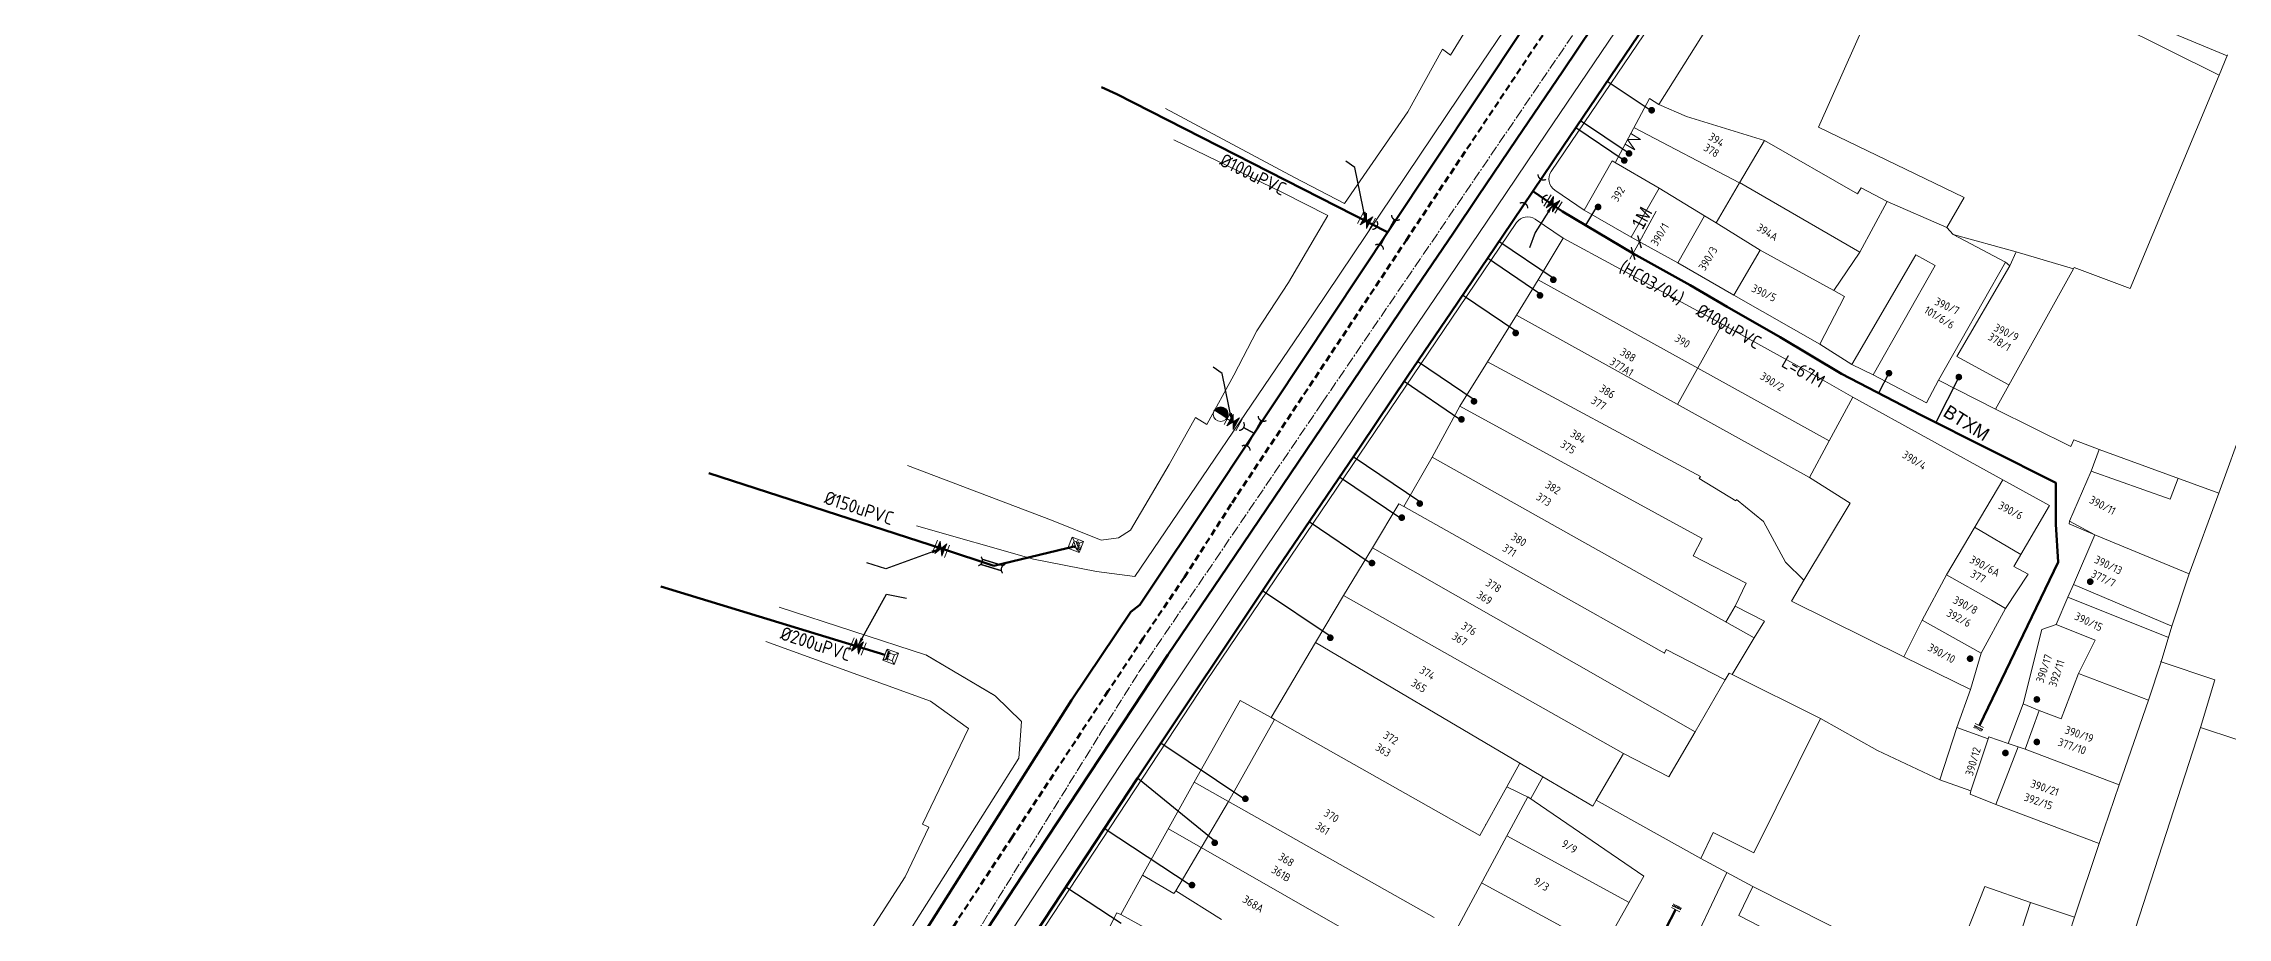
# Model space of a CAD drawing. Header units: inches. Extents: x 595615 to 1194060, y 1190840 to 2385448.
# Drawn here: x 596357.3 to 596521, y 1191801.6 to 1191867.2 of the extents above; entities that cross this region are included whole.
import ezdxf
from ezdxf.enums import TextEntityAlignment as Align

# ---------------------------------------------------------------- set-up
doc = ezdxf.new("R2010")
doc.units = ezdxf.units.IN
doc.header["$MEASUREMENT"] = 0
doc.linetypes.add('CENTER2', pattern=[1.125, 0.75, -0.125, 0.125, -0.125])
doc.linetypes.add('DASHED', pattern=[0.75, 0.5, -0.25])
doc.layers.get('Defpoints').update_dxf_attribs({"color": 1})
for name, color, linetype, lineweight in [('Chitiet', 4, 'Continuous', 9), ('DN 100 uPVC', 4, 'Continuous', 50), ('DN 150 uPVC', 4, 'Continuous', 50), ('DN 200 uPVC', 4, 'Continuous', 50), ('DN 25', 6, 'Continuous', 25), ('DN 25 PE', 40, 'Continuous', 30), ('DUONG CACH LE', 112, 'Continuous', 5), ('Hamxacan', 1, 'Continuous', 15), ('NAM-CDAI', 220, 'Continuous', 25), ('Nen tim duong', 9, 'CENTER2', 0), ('Nen_HIEP TAN_TP', 9, 'Continuous', 0), ('Nen_HTHANH-TP', 9, 'Continuous', 0), ('Nen_PHUTHANH-TP', 8, 'Continuous', 5), ('Nen_SN-HTHANH-TP_new', 7, 'Continuous', 0), ('Nen_SN_HTHANH_old', 9, 'Continuous', 0), ('ONG BTCT', 61, 'DASHED', 100), ('ONG CAP 2 (DADT)', 140, 'Continuous', 70), ('ONG CAP 3 (DADT)', 221, 'Continuous', 50), ('ONGCAP2', 5, 'Continuous', 20), ('TEXT PIPE', 3, 'Continuous', 25), ('Text_GiaoThong', 142, 'Continuous', 0), ('TLK 15', 220, 'Continuous', 20), ('Trucuuhoa', 1, 'Continuous', 15), ('VAN', 7, 'Continuous', 20)]:
    doc.layers.add(name, color=color, linetype=linetype, lineweight=lineweight)
doc.layers.add('ki hieu van', color=170, linetype='Continuous')
doc.styles.add('Giao Thong', font='VAPTIMN_0.TTF', dxfattribs={"height": 1})
doc.styles.add('Sonha_QTB', font='isocp.shx', dxfattribs={"height": 0.6, "bigfont": 'bigfont.shx'})
doc.styles.add('text', font='isocp2.shx')
doc.styles.add('VNI-HC', font='VHELVCN_0.TTF')
doc.dimstyles.new('DUONG KICH THUOC', dxfattribs={"dimtxt": 1, "dimasz": 0.7, "dimexe": 0.5, "dimexo": 0.3, "dimgap": 0.2, "dimtad": 1, "dimzin": 0, "dimdsep": 46, "dimtxsty": 'VNI-HC', "dimblk": 'ARCHTICK', "dimcen": 0.09, "dimdle": 0.5, "dimclrd": 256, "dimclre": 256, "dimclrt": 256, "dimadec": 0, "dimazin": 0, "dimtfac": 1, "dimtofl": 0, "dimtmove": 0, "dimatfit": 3, "dimfxl": 1, "dimtolj": 1, "dimtzin": 0, "dimlwd": -1, "dimlwe": -1, "dimarcsym": 0})

# ---------------------------------------------------------------- blocks, each defined once
blk = doc.blocks.new('BIT')
at = {"layer": 'Chitiet', "ltscale": 100}
for p, q in [((0.35, 0), (-0.35, 0)), ((-0.3, -0.16), (-0.35, -0.21)), ((0.35, -0.16), (-0.35, -0.16)), ((-0.18, -0.16), (-0.34, -0.33)), ((-0.06, -0.16), (-0.22, -0.33)), ((0.07, -0.16), (-0.09, -0.33)), ((0.19, -0.16), (0.03, -0.33)), ((0.32, -0.16), (0.15, -0.33)), ((0.35, -0.25), (0.28, -0.33))]:
    blk.add_line(p, q, dxfattribs=at)
blk = doc.blocks.new('VAN')
at = {"layer": 'VAN'}
h = blk.add_hatch(color=256, dxfattribs=at)
h.paths.add_polyline_path([(0.21, -0.5), (0.49, 0), (0.21, 0.5)])
h.paths.add_polyline_path([(0.77, 0.5), (0.49, 0), (0.77, -0.5)])
at = {"layer": 'VAN', "ltscale": 100}
for p, q in [((0, 0.5), (0, -0.5)), ((0.77, -0.5), (0.21, 0.5)), ((0.21, -0.5), (0.77, 0.5)), ((0.21, 0.5), (0.21, -0.5)), ((0.77, 0.5), (0.77, -0.5)), ((0.98, 0.5), (0.98, -0.5))]:
    blk.add_line(p, q, dxfattribs=at)
blk = doc.blocks.new('TE+VAN')
at = {"layer": 'Chitiet', "ltscale": 100, "const_width": 0.1}
for points in [[(-0.35, 1.28, 0.571257), (0.35, 1.28)], [(1.1, 0.35, 0.571257), (1.1, -0.35)], [(0.35, -1.28, 0.571257), (-0.35, -1.28)]]:
    blk.add_lwpolyline(points, format="xyb", dxfattribs=at)
for points in [[(0, -1.08), (0, 1.08)], [(0.9, 0), (0, 0)]]:
    blk.add_lwpolyline(points, dxfattribs=at)
at = {"layer": 'VAN'}
blk.add_blockref('VAN', (1.3, 0), dxfattribs=at)
blk = doc.blocks.new('TLK 15')
at = {"layer": 'TLK 15', "linetype": 'Continuous', "const_width": 0.25}
blk.add_lwpolyline([(-0.125, 0, 1), (0.125, 0, 1)], format="xyb", close=True, dxfattribs=at)
blk = doc.blocks.new('_ArchTick')
at = {"color": 0, "linetype": 'ByBlock', "const_width": 0.15}
blk.add_lwpolyline([(-0.5, -0.5), (0.5, 0.5)], dxfattribs=at)
blk = doc.blocks.new('Trucuuhoa100')
at = {"layer": 'Trucuuhoa', "linetype": 'Continuous'}
blk.add_hatch(color=256, dxfattribs=at).paths.add_polyline_path([(0.55, 0, 0.414373), (0, 0.55, 0.414055), (-0.55, 0)])
blk.add_line((-0.55, 0), (0.55, 0), dxfattribs=at)
at = {"layer": 'Trucuuhoa', "linetype": 'Continuous', "flags": 128}
blk.add_lwpolyline([(0.55, -0.02), (0.89, -0.02)], dxfattribs=at)
at = {"layer": 'Trucuuhoa', "linetype": 'Continuous'}
blk.add_circle((0, 0), 0.551, dxfattribs=at)
blk = doc.blocks.new('Hamxacan')
at = {"layer": 'Hamxacan', "ltscale": 100}
for p, q in [((-0.23, 0.45, -0.04), (-0.23, -0.45, -0.04)), ((0.68, 0.45, -0.04), (-0.23, 0.45, -0.04)), ((0.68, 0.45, -0.04), (-0.23, 0.45, -0.04)), ((-0.23, 0.45, -0.04), (0, 0.23, -0.04)), ((0, 0.23, -0.09), (0, -0.23, -0.09)), ((0.45, 0.23, -0.09), (0, 0.23, -0.09)), ((0.45, 0.23, -0.04), (0.68, 0.45, -0.04)), ((0.45, -0.23, -0.09), (0.45, 0.23, -0.09)), ((0.68, -0.45, -0.04), (0.68, 0.45, -0.04)), ((-0.23, -0.45, -0.04), (0, -0.23, -0.04)), ((-0.23, -0.45, -0.04), (0.68, -0.45, -0.04)), ((0, -0.23, -0.09), (0.45, -0.23, -0.09)), ((0.45, -0.23, -0.04), (0.68, -0.45, -0.04))]:
    blk.add_line(p, q, dxfattribs=at)
blk = doc.blocks.new('ONG NOI')
at = {"layer": 'Chitiet', "ltscale": 100, "const_width": 0.1}
for points in [[(-0.95, -0.35, 0.571257), (-0.95, 0.35)], [(0.97, 0.35, 0.571257), (0.97, -0.35)]]:
    blk.add_lwpolyline(points, format="xyb", dxfattribs=at)
for points in [[(0.83, 0.2), (-0.8, 0.2)], [(0.83, -0.2), (-0.8, -0.2)]]:
    blk.add_lwpolyline(points, dxfattribs=at)
blk = doc.blocks.new('*D139')
at = {"layer": 'Defpoints', "color": 0}
for p in [(596476.46, 1191851.43), (596476.94, 1191852.31), (596476.94, 1191852.31)]:
    blk.add_point(p, dxfattribs=at)
at = {"layer": 'DUONG CACH LE'}
for p, q in [((596476.94, 1191852.31), (596478.19, 1191854.6)), ((596476.22, 1191850.99), (596476.94, 1191852.31)), ((596476.72, 1191851.28), (596476.9, 1191851.19)), ((596477.2, 1191852.16), (596477.38, 1191852.07))]:
    blk.add_line(p, q, dxfattribs=at)
at = {"layer": 'DUONG CACH LE', "xscale": 0.7, "yscale": 0.7, "zscale": 0.7}
for p, rotation in [((596476.94, 1191852.31), 61.36719345196062), ((596476.46, 1191851.43), 241.3671934519607)]:
    blk.add_blockref('_ArchTick', p, dxfattribs=dict(at, rotation=rotation))
at = {"layer": 'DUONG CACH LE', "insert": (596477.12, 1191854.09), "char_height": 1, "attachment_point": 5, "rotation": 61.3672, "style": 'VNI-HC'}
blk.add_mtext('\\A1;1M', dxfattribs=at)

msp = doc.modelspace()

# ---------------------------------------------------------------- linework, layer by layer
at = {"layer": 'DN 100 uPVC'}
for points in [[(596436.603, 1191863.891), (596437.742, 1191863.372), (596458.048, 1191853.018)], [(596502.431, 1191816.022), (596508.331, 1191828.289), (596508.147, 1191831.135), (596508.167, 1191834.227), (596498.006, 1191839.325), (596492.082, 1191842.401), (596487.498, 1191845.159), (596483.503, 1191847.419), (596480.743, 1191849.042), (596476.458, 1191851.428), (596471.175, 1191854.571), (596468.946, 1191856.092)]]:
    msp.add_lwpolyline(points, dxfattribs=at)
at = {"layer": 'DN 150 uPVC'}
for points in [[(596407.169, 1191834.959), (596424.689, 1191829.286), (596428.537, 1191828.014)], [(596428.537, 1191828.014), (596434.661, 1191829.481)]]:
    msp.add_lwpolyline(points, dxfattribs=at)
at = {"layer": 'DN 200 uPVC'}
msp.add_line((596466.135, 1191776.09), (596479.648, 1191802.214), dxfattribs=at)
msp.add_lwpolyline([(596420.37, 1191821.34), (596403.566, 1191826.441)], dxfattribs=at)
at = {"layer": 'DN 25 PE'}
for p, q in [((596477.729, 1191862.172), (596474.524, 1191864.339)), ((596475.797, 1191858.404), (596472.169, 1191860.858)), ((596476.159, 1191858.929), (596472.527, 1191861.386)), ((596473.714, 1191854.918), (596472.898, 1191853.546)), ((596469.48, 1191848.41), (596465.549, 1191851.07)), ((596470.48, 1191849.585), (596466.407, 1191852.339)), ((596467.658, 1191845.591), (596463.668, 1191848.29)), ((596464.535, 1191840.464), (596460.309, 1191843.323)), ((596463.47, 1191838.988), (596459.289, 1191841.816)), ((596495.645, 1191842.451), (596494.868, 1191840.954)), ((596500.884, 1191842.157), (596499.17, 1191838.741)), ((596460.469, 1191832.799), (596455.475, 1191836.178)), ((596459.117, 1191831.492), (596454.444, 1191834.653)), ((596456.758, 1191828.211), (596452.18, 1191831.307)), ((596453.758, 1191822.733), (596448.687, 1191826.124)), ((596447.267, 1191810.534), (596441.044, 1191814.696)), ((596445.093, 1191807.355), (596439.294, 1191812.081)), ((596443.263, 1191804.058), (596436.81, 1191808.302)), ((596438.091, 1191801.172), (596433.923, 1191803.912))]:
    msp.add_line(p, q, dxfattribs=at)
at = {"layer": 'Nen tim duong'}
for p, q in [((596453.13, 1191840.199), (596486.471, 1191889.156)), ((596439.437, 1191820.068), (596453.13, 1191840.199)), ((596436.51, 1191815.416), (596439.437, 1191820.068)), ((596411.673, 1191775.336), (596436.51, 1191815.416))]:
    msp.add_line(p, q, dxfattribs=at)
at = {"layer": 'Nen_HIEP TAN_TP'}
for p, q in [((596412.442, 1191824.899), (596423.495, 1191821.3)), ((596423.775, 1191817.85), (596411.429, 1191822.317)), ((596428.635, 1191818.26), (596423.495, 1191821.3)), ((596428.635, 1191818.26), (596430.595, 1191816.32)), ((596423.775, 1191817.85), (596426.625, 1191815.8)), ((596426.625, 1191815.8), (596423.185, 1191808.63)), ((596430.595, 1191816.32), (596430.415, 1191813.57)), ((596430.415, 1191813.57), (596428.485, 1191810.52)), ((596419.955, 1191797.06), (596428.485, 1191810.52)), ((596423.655, 1191808.4), (596421.885, 1191804.68)), ((596423.185, 1191808.63), (596423.655, 1191808.4)), ((596421.885, 1191804.68), (596417.485, 1191797.88))]:
    msp.add_line(p, q, dxfattribs=at)
at = {"layer": 'Nen_HTHANH-TP', "linetype": 'Continuous'}
for p, q in [((596478.402, 1191862.609), (596489.628, 1191880.439)), ((596497.531, 1191876.185), (596520.391, 1191864.813)), ((596494.057, 1191869.202), (596490.364, 1191860.899)), ((596512.757, 1191869.687), (596520.999, 1191866.264)), ((596520.391, 1191864.813), (596521.029, 1191866.334)), ((596513.733, 1191848.798), (596520.391, 1191864.813)), ((596520.391, 1191864.813), (596520.411, 1191864.803)), ((596477.682, 1191863.049), (596475.113, 1191858.234)), ((596478.402, 1191862.609), (596477.682, 1191863.049)), ((596480.463, 1191861.711), (596478.402, 1191862.609)), ((596476.524, 1191860.878), (596484.427, 1191856.734)), ((596486.305, 1191859.906), (596480.463, 1191861.711)), ((596490.364, 1191860.899), (596501.278, 1191855.638)), ((596475.863, 1191859.639), (596476.603, 1191859.197)), ((596476.043, 1191859.977), (596477.02, 1191859.979)), ((596476.603, 1191859.197), (596476.043, 1191859.977)), ((596476.28, 1191860.421), (596477.02, 1191859.979)), ((596484.437, 1191856.734), (596486.305, 1191859.906)), ((596486.305, 1191859.906), (596493.288, 1191855.891)), ((596472.789, 1191854.685), (596474.886, 1191858.367)), ((596474.886, 1191858.367), (596478.407, 1191856.319)), ((596478.407, 1191856.319), (596476.31, 1191852.648)), ((596481.819, 1191854.242), (596478.407, 1191856.319)), ((596482.689, 1191853.733), (596484.427, 1191856.734)), ((596484.427, 1191856.734), (596484.437, 1191856.754)), ((596484.437, 1191856.754), (596493.471, 1191851.532)), ((596493.288, 1191855.891), (596493.557, 1191856.362)), ((596493.557, 1191856.362), (596495.518, 1191855.323)), ((596476.31, 1191852.648), (596472.789, 1191854.685)), ((596479.822, 1191850.731), (596481.819, 1191854.242)), ((596481.819, 1191854.242), (596482.689, 1191853.733)), ((596495.518, 1191855.323), (596493.471, 1191851.532)), ((596499.99, 1191853.377), (596495.518, 1191855.323)), ((596501.278, 1191855.638), (596499.99, 1191853.377)), ((596469.333, 1191849.442), (596471.23, 1191852.584)), ((596483.136, 1191846.123), (596471.23, 1191852.584)), ((596476.31, 1191852.648), (596479.822, 1191850.731)), ((596482.689, 1191853.733), (596485.991, 1191851.666)), ((596500.45, 1191852.857), (596499.99, 1191853.377)), ((596500.45, 1191852.857), (596504.372, 1191850.78)), ((596505.171, 1191851.561), (596500.45, 1191852.857)), ((596485.991, 1191851.666), (596484.014, 1191848.304)), ((596491.504, 1191848.64), (596485.991, 1191851.666)), ((596493.471, 1191851.532), (596491.504, 1191848.64)), ((596492.858, 1191843.101), (596497.651, 1191851.335)), ((596497.651, 1191851.335), (596499.112, 1191850.536)), ((596504.702, 1191850.501), (596505.171, 1191851.561)), ((596509.482, 1191850.275), (596505.171, 1191851.561)), ((596469.333, 1191849.442), (596467.725, 1191846.791)), ((596469.333, 1191849.442), (596491.153, 1191837.37)), ((596484.014, 1191848.304), (596479.822, 1191850.731)), ((596499.112, 1191850.536), (596494.459, 1191842.322)), ((596499.359, 1191841.916), (596504.372, 1191850.78)), ((596500.738, 1191843.707), (596504.702, 1191850.501)), ((596503.631, 1191839.75), (596509.482, 1191850.275)), ((596504.372, 1191850.78), (596504.702, 1191850.501)), ((596509.482, 1191850.275), (596509.542, 1191850.375)), ((596509.542, 1191850.375), (596513.733, 1191848.798)), ((596484.014, 1191848.304), (596490.457, 1191844.619)), ((596490.457, 1191844.619), (596492.314, 1191848.191)), ((596492.314, 1191848.191), (596491.504, 1191848.64)), ((596463.405, 1191847.347), (596444.487, 1191819.382)), ((596467.725, 1191846.791), (596465.548, 1191843.309)), ((596489.685, 1191834.639), (596467.725, 1191846.791)), ((596483.136, 1191846.123), (596479.8, 1191840.111)), ((596489.428, 1191842.648), (596483.136, 1191846.123)), ((596490.457, 1191844.619), (596492.858, 1191843.091)), ((596463.471, 1191839.987), (596465.548, 1191843.309)), ((596481.505, 1191834.712), (596465.548, 1191843.309)), ((596492.858, 1191843.091), (596494.459, 1191842.322)), ((596504.639, 1191841.571), (596500.738, 1191843.707)), ((596520.386, 1191833.463), (596524.237, 1191844.056)), ((596492.93, 1191840.661), (596489.428, 1191842.648)), ((596494.459, 1191842.322), (596498.46, 1191840.216)), ((596498.46, 1191840.216), (596499.359, 1191841.916)), ((596499.359, 1191841.916), (596503.631, 1191839.75)), ((596463.471, 1191839.987), (596461.384, 1191836.156)), ((596481.629, 1191830.052), (596463.471, 1191839.987)), ((596491.153, 1191837.37), (596492.93, 1191840.661)), ((596504.175, 1191834.46), (596492.93, 1191840.661)), ((596503.631, 1191839.75), (596509.283, 1191836.964)), ((596491.153, 1191837.37), (596489.685, 1191834.639)), ((596509.503, 1191837.445), (596509.283, 1191836.964)), ((596511.403, 1191836.736), (596509.503, 1191837.445)), ((596511.403, 1191836.736), (596510.795, 1191835.106)), ((596520.386, 1191833.463), (596511.403, 1191836.736)), ((596461.384, 1191836.156), (596459.267, 1191832.464)), ((596485.535, 1191822.595), (596461.384, 1191836.156)), ((596481.415, 1191834.562), (596481.505, 1191834.712)), ((596484.176, 1191832.874), (596481.415, 1191834.562)), ((596489.685, 1191834.639), (596492.736, 1191832.691)), ((596510.795, 1191835.106), (596509.178, 1191831.364)), ((596510.795, 1191835.106), (596516.726, 1191833)), ((596517.325, 1191834.581), (596516.726, 1191833)), ((596484.226, 1191832.974), (596484.176, 1191832.874)), ((596484.226, 1191832.974), (596486.238, 1191831.326)), ((596504.175, 1191834.46), (596499.961, 1191827.337)), ((596507.687, 1191832.533), (596504.175, 1191834.46)), ((596518.151, 1191827.392), (596520.386, 1191833.463)), ((596458.906, 1191832.654), (596456.929, 1191829.362)), ((596459.267, 1191832.464), (596458.906, 1191832.654)), ((596478.806, 1191821.46), (596459.267, 1191832.464)), ((596487.89, 1191828.287), (596486.238, 1191831.326)), ((596489.261, 1191826.938), (596492.736, 1191832.691)), ((596505, 1191827.951), (596507.687, 1191832.533)), ((596509.178, 1191831.364), (596509.148, 1191831.164)), ((596509.178, 1191831.364), (596511.078, 1191830.326)), ((596480.97, 1191828.742), (596481.629, 1191830.052)), ((596509.148, 1191831.164), (596511.078, 1191830.326)), ((596511.078, 1191830.326), (596509.471, 1191826.605)), ((596511.078, 1191830.326), (596518.151, 1191827.392)), ((596456.929, 1191829.362), (596454.752, 1191825.78)), ((596481.12, 1191815.562), (596456.929, 1191829.362)), ((596484.951, 1191826.715), (596480.97, 1191828.742)), ((596487.89, 1191828.287), (596489.261, 1191826.938)), ((596484.103, 1191824.984), (596484.951, 1191826.715)), ((596489.261, 1191826.938), (596488.342, 1191825.357)), ((596498.144, 1191823.935), (596499.961, 1191827.337)), ((596499.961, 1191827.337), (596503.332, 1191825.42)), ((596504.393, 1191824.8), (596506.071, 1191827.372)), ((596506.071, 1191827.372), (596505, 1191827.951)), ((596509.062, 1191825.664), (596509.471, 1191826.605)), ((596509.471, 1191826.605), (596516.854, 1191823.48)), ((596518.151, 1191827.392), (596516.854, 1191823.48)), ((596454.752, 1191825.78), (596452.655, 1191822.249)), ((596475.752, 1191813.927), (596454.752, 1191825.78)), ((596484.103, 1191824.984), (596483.424, 1191823.774)), ((596486.304, 1191823.856), (596484.103, 1191824.984)), ((596488.342, 1191825.357), (596496.766, 1191821.174)), ((596502.546, 1191821.459), (596504.393, 1191824.8)), ((596503.332, 1191825.42), (596504.393, 1191824.8)), ((596508.184, 1191823.613), (596509.062, 1191825.664)), ((596509.062, 1191825.664), (596516.615, 1191822.64)), ((596485.535, 1191822.595), (596486.304, 1191823.856)), ((596496.766, 1191821.174), (596498.144, 1191823.935)), ((596498.144, 1191823.935), (596502.546, 1191821.459)), ((596507.104, 1191823.223), (596505.699, 1191817.641)), ((596508.184, 1191823.613), (596507.104, 1191823.223)), ((596511.105, 1191822.426), (596508.184, 1191823.613)), ((596516.046, 1191820.81), (596516.854, 1191823.48)), ((596452.655, 1191822.249), (596449.319, 1191816.616)), ((596467.962, 1191813.191), (596452.655, 1191822.249)), ((596478.806, 1191821.46), (596478.945, 1191821.74)), ((596483.367, 1191819.463), (596478.945, 1191821.74)), ((596483.897, 1191819.864), (596485.535, 1191822.595)), ((596501.748, 1191818.738), (596502.546, 1191821.459)), ((596509.847, 1191819.925), (596511.105, 1191822.426)), ((596423.426, 1191821.335), (596428.568, 1191818.299)), ((596423.426, 1191821.335), (596428.568, 1191818.299)), ((596423.426, 1191821.335), (596428.568, 1191818.299)), ((596483.667, 1191819.954), (596483.367, 1191819.463)), ((596483.667, 1191819.954), (596483.897, 1191819.864)), ((596490.519, 1191816.559), (596483.897, 1191819.864)), ((596496.766, 1191821.174), (596501.748, 1191818.738)), ((596508.56, 1191816.534), (596509.847, 1191819.925)), ((596509.847, 1191819.925), (596515.108, 1191817.939)), ((596515.108, 1191817.939), (596516.046, 1191820.81)), ((596520.087, 1191819.463), (596516.046, 1191820.81)), ((596444.487, 1191819.382), (596442.12, 1191815.8)), ((596483.367, 1191819.463), (596481.12, 1191815.562)), ((596501.748, 1191818.738), (596500.74, 1191815.867)), ((596520.087, 1191819.463), (596519.01, 1191815.882)), ((596447.008, 1191817.904), (596443.563, 1191811.771)), ((596449.319, 1191816.616), (596447.008, 1191817.904)), ((596449.319, 1191816.616), (596449.57, 1191816.466)), ((596490.519, 1191816.559), (596485.508, 1191806.485)), ((596494.791, 1191814.143), (596490.519, 1191816.559)), ((596504.591, 1191814.681), (596505.699, 1191817.641)), ((596505.699, 1191817.641), (596506.919, 1191817.162)), ((596506.919, 1191817.162), (596505.851, 1191814.242)), ((596506.919, 1191817.162), (596508.56, 1191816.534)), ((596512.893, 1191811.587), (596515.108, 1191817.939)), ((596429.396, 1191796.45), (596442.12, 1191815.8)), ((596449.57, 1191816.466), (596446.114, 1191810.323)), ((596449.57, 1191816.466), (596464.967, 1191807.779)), ((596481.12, 1191815.562), (596479.133, 1191812.17)), ((596500.74, 1191815.867), (596499.463, 1191811.946)), ((596503.081, 1191815.019), (596500.74, 1191815.867)), ((596501.774, 1191811.118), (596503.081, 1191815.019)), ((596503.081, 1191815.019), (596503.141, 1191815.189)), ((596504.591, 1191814.681), (596503.141, 1191815.189)), ((596504.167, 1191770.05), (596519.01, 1191815.882)), ((596519.01, 1191815.882), (596533.694, 1191811.024)), ((596475.752, 1191813.927), (596473.684, 1191810.416)), ((596479.133, 1191812.17), (596475.752, 1191813.927)), ((596499.463, 1191811.946), (596494.791, 1191814.143)), ((596505.331, 1191814.421), (596503.665, 1191810.1)), ((596504.591, 1191814.681), (596505.331, 1191814.421)), ((596505.851, 1191814.242), (596505.331, 1191814.421)), ((596512.893, 1191811.587), (596505.851, 1191814.242)), ((596443.563, 1191811.771), (596439.669, 1191804.798)), ((596443.563, 1191811.771), (596461.552, 1191801.616)), ((596466.994, 1191811.44), (596467.962, 1191813.191)), ((596467.962, 1191813.191), (596469.683, 1191812.172)), ((596469.683, 1191812.172), (596468.784, 1191810.562)), ((596473.435, 1191809.975), (596469.683, 1191812.172)), ((596501.774, 1191811.118), (596499.463, 1191811.946)), ((596446.114, 1191810.323), (596442.17, 1191803.63)), ((596468.564, 1191810.672), (596463.212, 1191800.727)), ((596464.967, 1191807.779), (596466.994, 1191811.44)), ((596468.784, 1191810.562), (596466.994, 1191811.44)), ((596477.259, 1191804.729), (596468.564, 1191810.672)), ((596473.684, 1191810.416), (596473.435, 1191809.975)), ((596481.538, 1191806.062), (596473.684, 1191810.416)), ((596501.724, 1191810.868), (596501.774, 1191811.118)), ((596503.665, 1191810.1), (596501.724, 1191810.868)), ((596511.417, 1191807.176), (596503.665, 1191810.1)), ((596511.417, 1191807.176), (596512.893, 1191811.587)), ((596465.383, 1191808.639), (596465.429, 1191808.614)), ((596466.996, 1191807.758), (596476.155, 1191802.761)), ((596482.456, 1191807.993), (596481.538, 1191806.062)), ((596485.508, 1191806.485), (596482.456, 1191807.993)), ((596509.562, 1191801.665), (596511.417, 1191807.176)), ((596485.45, 1191803.965), (596481.538, 1191806.062)), ((596439.669, 1191804.798), (596438.061, 1191801.847)), ((596442.04, 1191803.43), (596439.669, 1191804.798)), ((596442.04, 1191803.43), (596442.17, 1191803.63)), ((596442.17, 1191803.63), (596445.602, 1191801.483)), ((596465.101, 1191804.236), (596474.198, 1191799.273)), ((596472.246, 1191795.794), (596477.259, 1191804.729)), ((596477.517, 1191792.475), (596483.494, 1191805.014)), ((596485.45, 1191803.965), (596484.391, 1191801.774)), ((596499.946, 1191796.637), (596485.45, 1191803.965)), ((596499.946, 1191796.637), (596502.83, 1191803.949)), ((596502.83, 1191803.949), (596506.261, 1191802.752)), ((596437.751, 1191801.987), (596436.134, 1191798.805)), ((596437.751, 1191801.987), (596438.061, 1191801.847)), ((596445.845, 1191797.583), (596438.061, 1191801.847)), ((596503.478, 1191794.22), (596506.261, 1191802.752)), ((596506.261, 1191802.752), (596509.562, 1191801.665)), ((596484.391, 1191801.774), (596488.313, 1191799.747)), ((596509.562, 1191801.665), (596506.778, 1191793.132))]:
    msp.add_line(p, q, dxfattribs=at)
at = {"layer": 'Nen_HTHANH-TP'}
for points in [[(596472.789, 1191854.685), (596470.584, 1191856.176, -0.4142136), (596470.316, 1191857.565), (596479.735, 1191871.491)], [(596471.23, 1191852.584), (596469.12, 1191854.011, 0.4142136), (596467.731, 1191853.743), (596463.405, 1191847.347)]]:
    msp.add_lwpolyline(points, format="xyb", dxfattribs=at)
for points in [[(596502.068, 1191830.899), (596505.536, 1191828.865)], [(596459.384, 1191798.124), (596441.616, 1191808.285)]]:
    msp.add_lwpolyline(points, dxfattribs=at)
at = {"layer": 'Nen_HTHANH-TP', "linetype": 'Continuous'}
for p in [(596478.806, 1191821.46), (596516.046, 1191820.81)]:
    msp.add_point(p, dxfattribs=at)
at = {"layer": 'Nen_PHUTHANH-TP'}
for p, q in [((596463.44, 1191863.232), (596474.1, 1191879.002)), ((596465.38, 1191870.552), (596462.78, 1191866.312)), ((596459.58, 1191862.062), (596462.17, 1191866.742)), ((596462.78, 1191866.312), (596462.17, 1191866.742)), ((596452.48, 1191846.902), (596463.44, 1191863.232)), ((596451.07, 1191857.122), (596441.4, 1191862.302)), ((596459.58, 1191862.062), (596454.83, 1191855.172)), ((596450.18, 1191855.992), (596442.04, 1191859.962)), ((596453.57, 1191854.282), (596450.18, 1191855.992)), ((596454.83, 1191855.172), (596451.07, 1191857.122)), ((596450.62, 1191849.242), (596453.57, 1191854.282)), ((596448.25, 1191845.632), (596450.62, 1191849.242)), ((596439.1, 1191827.202), (596452.48, 1191846.902)), ((596446.53, 1191842.312), (596448.25, 1191845.632)), ((596444.51, 1191838.602), (596446.53, 1191842.312)), ((596441.67, 1191835.602), (596443.65, 1191839.122)), ((596443.65, 1191839.122), (596444.51, 1191838.602)), ((596422.05, 1191835.532), (596432.86, 1191831.422)), ((596438.78, 1191830.682), (596441.67, 1191835.602)), ((596432.86, 1191831.422), (596436.57, 1191829.922)), ((596422.74, 1191830.992), (596431.51, 1191828.512)), ((596436.57, 1191829.922), (596437.88, 1191830.112)), ((596437.88, 1191830.112), (596438.78, 1191830.682)), ((596431.51, 1191828.512), (596436.24, 1191827.582)), ((596436.24, 1191827.582), (596439.1, 1191827.202))]:
    msp.add_line(p, q, dxfattribs=at)
at = {"layer": 'ONG BTCT'}
for points in [[(596442.819, 1191827.141), (596442.819, 1191827.141), (596446.397, 1191832.735), (596459.44, 1191852.403), (596476.221, 1191877.64), (596490.55, 1191898.483), (596499.254, 1191912.243), (596509.797, 1191928.784), (596523.976, 1191949.857), (596539.983, 1191973.405), (596553.785, 1191994.369), (596569.273, 1192020.262), (596577.995, 1192036.937), (596590.093, 1192061.928), (596602.325, 1192091.202), (596614.027, 1192122.281)], [(596442.819, 1191827.141), (596439.724, 1191822.566), (596437.115, 1191818.616), (596434.648, 1191814.864), (596429.903, 1191807.649), (596424.576, 1191799.548)]]:
    msp.add_lwpolyline(points, dxfattribs=at)
at = {"layer": 'ONG CAP 2 (DADT)'}
msp.add_lwpolyline([(596474.579, 1191870.115), (596471.193, 1191865.109), (596467.755, 1191860.026), (596464.832, 1191855.704), (596462.988, 1191852.979), (596459.809, 1191848.279), (596456.07, 1191842.751), (596451.946, 1191836.655), (596446.048, 1191827.936), (596441.578, 1191821.328), (596438.976, 1191817.389), (596436.51, 1191813.639), (596431.766, 1191806.424), (596426.451, 1191798.343)], dxfattribs=at)
at = {"layer": 'ONG CAP 3 (DADT)'}
for points in [[(596438.806, 1191824.559), (596439.469, 1191825.084), (596445.148, 1191833.567), (596458.19, 1191853.232), (596474.978, 1191878.48), (596489.297, 1191899.31), (596497.987, 1191913.047), (596508.542, 1191929.606), (596522.734, 1191950.697), (596538.736, 1191974.24), (596552.514, 1191995.167), (596567.963, 1192020.996), (596576.656, 1192037.612), (596588.725, 1192062.545), (596600.931, 1192091.756), (596612.617, 1192122.793)], [(596434.365, 1191817.934), (596438.806, 1191824.559)]]:
    msp.add_lwpolyline(points, dxfattribs=at)
for points in [[(596428.812, 1191796.139), (596433.628, 1191803.463), (596439.294, 1191812.081), (596449.786, 1191827.768), (596455.99, 1191836.939), (596459.582, 1191842.249), (596462.813, 1191847.026, 0.0000101), (596462.813, 1191847.026), (596466.687, 1191852.752), (596471.205, 1191859.431), (596473.714, 1191863.142), (596477.384, 1191868.568)], [(596434.365, 1191817.934), (596422.923, 1191799.875, -0.0001018), (596422.923, 1191799.874), (596418.317, 1191792.612, -0.0000614), (596418.317, 1191792.612), (596413.767, 1191785.44), (596410.427, 1191780.28), (596407.378, 1191775.569), (596403.715, 1191769.909), (596399.422, 1191763.276), (596394.814, 1191756.18), (596390.675, 1191749.762), (596387.317, 1191744.572), (596384.061, 1191739.53), (596380.809, 1191734.493), (596373.534, 1191722.92), (596368.678, 1191715.459), (596363.539, 1191707.201), (596359.516, 1191700.423), (596356.075, 1191694.651), (596355.047, 1191692.941), (596346.201, 1191675.595), (596344.012, 1191670.674)]]:
    msp.add_lwpolyline(points, format="xyb", dxfattribs=at)
at = {"layer": 'ONGCAP2'}
msp.add_lwpolyline([(596353.435, 1191676.539), (596358.676, 1191686.659), (596368.398, 1191704.708), (596376.437, 1191717.215), (596381.877, 1191725.806), (596385.617, 1191731.712), (596394.098, 1191744.882), (596401.115, 1191755.779), (596407.939, 1191766.376), (596414.083, 1191775.916), (596417.037, 1191780.504), (596419.896, 1191784.934), (596427.571, 1191797.147), (596432.387, 1191804.471), (596438.058, 1191813.095), (596448.557, 1191828.794), (596454.764, 1191837.969), (596458.356, 1191843.279), (596461.587, 1191848.055), (596465.461, 1191853.782), (596469.978, 1191860.461), (596472.488, 1191864.171), (596476.159, 1191869.598)], dxfattribs=at)

# ---------------------------------------------------------------- block references
at = {"layer": 'Chitiet'}
for name, p, rotation in [('TE+VAN', (596468.946, 1191856.092), 327.6105190336083), ('TE+VAN', (596458.048, 1191853.018), 151.4815481129008), ('TE+VAN', (596448.05, 1191837.942), 151.4815481129008), ('BIT', (596434.661, 1191829.481), 110.2246594210955), ('ONG NOI', (596428.372, 1191828.069), 342.9561568268335), ('BIT', (596502.431, 1191816.022), 333.540647338325)]:
    msp.add_blockref(name, p, dxfattribs=dict(at, rotation=rotation))
at = {"layer": 'Chitiet', "xscale": -1, "rotation": 154.1623149958009}
msp.add_blockref('BIT', (596479.648, 1191802.214), dxfattribs=at)
at = {"layer": 'DN 25', "rotation": 71.96538891762565}
msp.add_blockref('BIT', (596420.37, 1191821.34), dxfattribs=at)
at = {"layer": 'Hamxacan', "rotation": 339.2881034428422}
for p in [(596434.464, 1191829.656), (596420.58, 1191821.261, 0.043)]:
    msp.add_blockref('Hamxacan', p, dxfattribs=at)
at = {"layer": 'TLK 15', "rotation": 359.9999999934133}
for p in [(596477.854, 1191862.172), (596476.159, 1191858.929), (596475.797, 1191858.404), (596473.839, 1191854.918), (596470.48, 1191849.46), (596469.48, 1191848.285), (596467.658, 1191845.466), (596495.645, 1191842.451), (596500.884, 1191842.157), (596464.535, 1191840.339), (596463.595, 1191838.988), (596460.469, 1191832.674), (596459.117, 1191831.617), (596456.883, 1191828.211), (596510.736, 1191826.814), (596453.758, 1191822.608), (596501.727, 1191821.04), (596506.733, 1191817.98), (596506.731, 1191814.792), (596504.377, 1191813.969), (596447.392, 1191810.534), (596445.093, 1191807.23), (596443.388, 1191804.058)]:
    msp.add_blockref('TLK 15', p, dxfattribs=at)
at = {"layer": 'TLK 15'}
for p in [(596477.854, 1191862.172), (596476.159, 1191858.929), (596475.797, 1191858.404), (596473.839, 1191854.918), (596470.48, 1191849.46), (596469.48, 1191848.285), (596467.658, 1191845.466), (596495.645, 1191842.451), (596500.884, 1191842.157), (596464.535, 1191840.339), (596463.595, 1191838.988), (596460.469, 1191832.674), (596459.117, 1191831.617), (596456.883, 1191828.211), (596510.736, 1191826.814), (596453.758, 1191822.608), (596501.727, 1191821.04), (596506.733, 1191817.98), (596506.731, 1191814.792), (596504.377, 1191813.969), (596447.392, 1191810.534), (596445.093, 1191807.23), (596443.388, 1191804.058)]:
    msp.add_blockref('TLK 15', p, dxfattribs=at)
at = {"layer": 'Trucuuhoa', "rotation": 326.4479492750895}
msp.add_blockref('Trucuuhoa100', (596445.54, 1191839.379), dxfattribs=at)
at = {"layer": 'VAN', "rotation": 337.5920556200653}
for p in [(596424.112, 1191829.473), (596417.86, 1191822.136)]:
    msp.add_blockref('VAN', p, dxfattribs=at)

# ---------------------------------------------------------------- texts
at = {"layer": 'NAM-CDAI', "style": 'text'}
for s, p in [('(HC03/04)', (596475.309, 1191850.103)), ('L=67M', (596487.498, 1191842.989))]:
    msp.add_text(s, height=1, rotation=330.54251, dxfattribs=at).set_placement(p)
at = {"layer": 'Nen_SN-HTHANH-TP_new', "style": 'Sonha_QTB'}
for s, rotation, p in [('394', 328.61812, (596482.715, 1191859.959)), ('392', 59.0192, (596475.337, 1191855.885)), ('390/1', 59.0192, (596478.462, 1191852.854)), ('394A', 328.61812, (596486.534, 1191853.024)), ('390/3', 59.0192, (596482.075, 1191851.051)), ('390/5', 334.48942, (596486.278, 1191848.466)), ('390/7', 334.48942, (596500, 1191847.482)), ('390/9', 334.48942, (596504.452, 1191845.515)), ('388', 328.45077, (596476.084, 1191843.819)), ('390', 328.45077, (596480.162, 1191844.852)), ('386', 328.45077, (596474.527, 1191841.078)), ('390/2', 328.45077, (596486.882, 1191841.817)), ('384', 328.45077, (596472.349, 1191837.701)), ('390/4', 328.45077, (596497.552, 1191835.923)), ('382', 328.45077, (596470.454, 1191833.87)), ('390/11', 332.00833, (596511.659, 1191832.54)), ('390/6', 332.00833, (596504.768, 1191832.15)), ('380', 328.45077, (596467.893, 1191829.973)), ('390/6A', 332.00833, (596502.835, 1191827.98)), ('390/13', 334.48942, (596512.095, 1191828.065)), ('378', 328.45077, (596466.003, 1191826.52)), ('390/8', 332.00833, (596501.379, 1191825.058)), ('376', 328.45077, (596464.159, 1191823.284)), ('390/15', 334.48942, (596510.617, 1191823.811)), ('390/10', 332.00833, (596499.592, 1191821.438)), ('374', 328.45077, (596461.038, 1191819.972)), ('390/17', 71.32435, (596507.274, 1191820.305)), ('372', 328.45077, (596458.296, 1191815.1)), ('390/19', 340.73506, (596509.914, 1191815.383)), ('390/12', 73.49604, (596501.947, 1191813.327)), ('390/21', 340.73506, (596507.325, 1191811.351)), ('370', 328.45077, (596453.844, 1191809.259)), ('9/9', 328.45077, (596471.693, 1191806.954)), ('368', 328.45077, (596450.461, 1191805.964)), ('9/3', 328.45077, (596469.594, 1191804.126)), ('368A', 328.45077, (596447.982, 1191802.645))]:
    msp.add_text(s, height=0.6, rotation=rotation, dxfattribs=at).set_placement(p, align=Align.MIDDLE)
at = {"layer": 'Nen_SN_HTHANH_old', "style": 'Sonha_QTB'}
for s, rotation, p in [('378', 328.61812, (596482.34, 1191859.155)), ('101/6/6', 328.61812, (596499.425, 1191846.631)), ('378/1', 328.61812, (596503.934, 1191844.795)), ('377A1', 328.45077, (596475.6, 1191842.919)), ('377', 328.45077, (596473.882, 1191840.201)), ('375', 328.45077, (596471.591, 1191836.912)), ('373', 328.45077, (596469.77, 1191832.976)), ('371', 328.45077, (596467.193, 1191829.162)), ('377', 332.00833, (596502.332, 1191827.208)), ('377/7', 334.48942, (596511.725, 1191827.053)), ('369', 328.45077, (596465.324, 1191825.609)), ('392/6', 332.00833, (596500.888, 1191824.088)), ('367', 328.45077, (596463.463, 1191822.51)), ('392/11', 71.32435, (596508.214, 1191819.936)), ('365', 328.45077, (596460.402, 1191819.012)), ('377/10', 340.73506, (596509.377, 1191814.47)), ('363', 328.45077, (596457.724, 1191814.189)), ('392/15', 340.73506, (596506.852, 1191810.338)), ('361', 328.45077, (596453.186, 1191808.309)), ('361B', 328.45077, (596450.076, 1191804.909))]:
    msp.add_text(s, height=0.6, rotation=rotation, dxfattribs=at).set_placement(p, align=Align.MIDDLE)
at = {"layer": 'TEXT PIPE', "style": 'text'}
for s, rotation, p in [('%%c100uPVC', 333.70727, (596445.373, 1191858.08)), ('%%c100uPVC', 330.20739, (596481.091, 1191846.839)), ('%%c150uPVC', 341.93774, (596415.734, 1191832.696)), ('%%c200uPVC', 341.93774, (596412.443, 1191822.519))]:
    msp.add_text(s, height=1, rotation=rotation, dxfattribs=at).set_placement(p)
at = {"layer": 'Text_GiaoThong', "linetype": 'Continuous', "style": 'Giao Thong'}
msp.add_text('BTXM', height=1, rotation=327.82753, dxfattribs=at).set_placement((596501.463, 1191838.721), align=Align.MIDDLE)

# ---------------------------------------------------------------- dimensions: what is measured, and where the dimension line sits
at = {"layer": 'DUONG CACH LE'}
dim = msp.add_aligned_dim(p1=(596476.458, 1191851.428), p2=(596476.937, 1191852.306), distance=0, text='1M', dimstyle='DUONG KICH THUOC', override={"dimpost": 'M'}, dxfattribs=at)
dim.commit()
dim.dimension.update_dxf_attribs({"geometry": '*D139', "text_midpoint": (596477.116, 1191854.094)})

# ---------------------------------------------------------------- leaders
at = {"layer": 'ki hieu van'}
for points in [[(596456.425, 1191853.846), (596455.608, 1191857.879), (596454.934, 1191858.352)], [(596470.461, 1191855.13), (596469.122, 1191853.014), (596468.688, 1191851.852)], [(596446.406, 1191838.757), (596445.66, 1191842.437), (596444.987, 1191842.91)], [(596424.566, 1191829.286), (596420.425, 1191827.777), (596419.001, 1191828.234)], [(596418.314, 1191821.949), (596420.493, 1191825.875), (596421.978, 1191825.579)]]:
    msp.add_leader(points, dimstyle='DUONG KICH THUOC', override={"dimgap": 0.2, "dimtad": 0}, dxfattribs=at)

doc.saveas('drawing.dxf')
